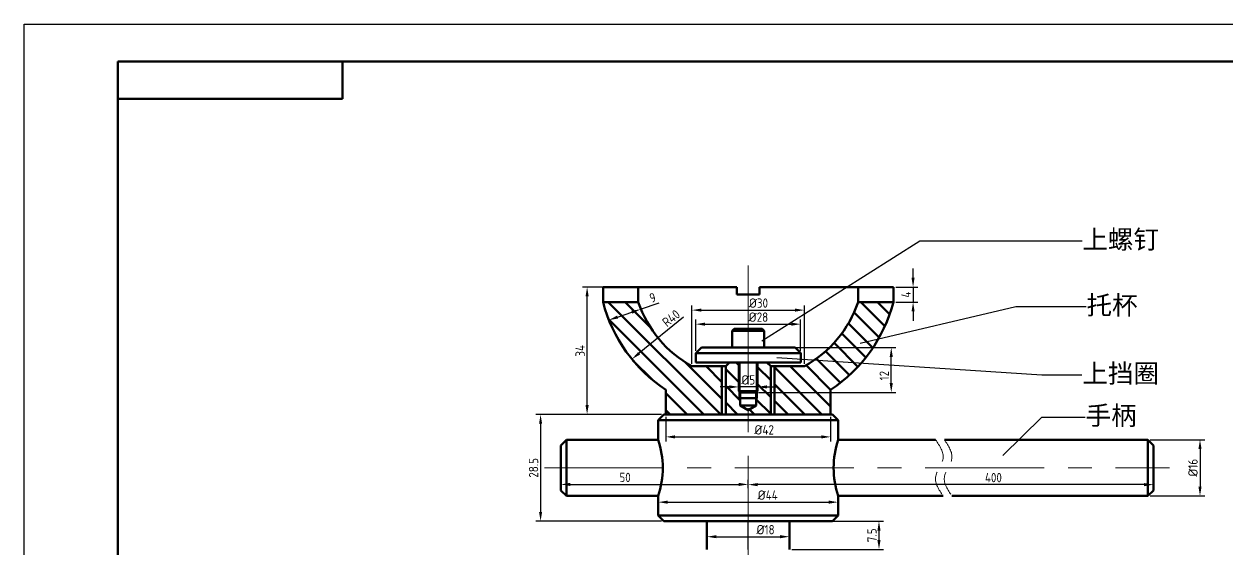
# Model space of a CAD drawing. Header units: inches. Extents: x 1699 to 2293, y 8 to 428.
# Drawn here: x 1698.6 to 2019.6, y 287.7 to 427.8 of the extents above; entities that cross this region are included whole.
import ezdxf
from ezdxf import colors
from ezdxf.entities.mleader import LeaderData, LeaderLine
from ezdxf.enums import TextEntityAlignment as Align
from ezdxf.math import Vec2, Vec3

# ---------------------------------------------------------------- set-up
doc = ezdxf.new("R2010")
doc.units = ezdxf.units.IN
doc.header["$MEASUREMENT"] = 0
doc.linetypes.add('CENTER', pattern=[50.8, 31.75, -6.35, 6.35, -6.35])
doc.linetypes.add('HIDDEN', pattern=[9.525, 6.35, -3.175])
for name, color, linetype, lineweight in [('中心线1', 7, 'CENTER', 20), ('剖面线1', 7, 'Continuous', 50), ('引线层1', 7, 'Continuous', 20), ('文字层', 7, 'Continuous', 20), ('标注层1', 7, 'Continuous', 20), ('粗实线1', 7, 'Continuous', 50), ('粗实线层', 7, 'Continuous', 50), ('细实线1', 7, 'Continuous', 20), ('细实线层', 1, 'Continuous', 25)]:
    doc.layers.add(name, color=color, linetype=linetype, lineweight=lineweight)
doc.styles.get("Standard").update_dxf_attribs({"font": 'gbenor.shx', "bigfont": 'gbcbig.shx'})
doc.dimstyles.new('ISO-25', dxfattribs={"dimtxt": 2.5, "dimasz": 2.5, "dimexe": 1.25, "dimexo": 0.625, "dimtad": 1, "dimdsep": 46, "dimtxsty": 'Standard', "dimcen": 2.5, "dimadec": 0, "dimazin": 0, "dimtfac": 1, "dimtmove": 0, "dimatfit": 3, "dimfxl": 1, "dimarcsym": 0})

# ---------------------------------------------------------------- blocks, each defined once
blk = doc.blocks.new('A2')
at = {"layer": '粗实线层', "color": 7}
for p, q in [((25, 410), (584, 410)), ((25, 10), (25, 410)), ((85, 400), (85, 410)), ((25, 400), (85, 400))]:
    blk.add_line(p, q, dxfattribs=at)
at = {"layer": '细实线层', "color": 7}
for p, q in [((0, 420), (594, 420)), ((0, 0), (0, 420))]:
    blk.add_line(p, q, dxfattribs=at)
at = {"layer": '文字层', "color": 7}
blk.add_attdef('零部件上图号', text='', height=5, rotation=180, dxfattribs=at).set_placement((55, 405), align=Align.MIDDLE_CENTER)
at = {"layer": '文字层', "color": 7, "width": 0.8}
for tag, height, p in [('零件名称', 7, (494.11, 53.75)), ('零部件下图号', 5, (554, 55)), ('零部件名称', 7, (494, 48.5)), ('部件名称', 7, (494.11, 44.23)), ('版本号(V)', 2.5, (559, 35)), ('数量', 2.5, (569, 35)), ('比∶例', 2.5, (579, 35)), ('共张', 2.5, (539, 28.5)), ('第张', 2.5, (569, 28.5)), ('材名称', 5, (494, 24)), ('材料名称', 5, (494, 20.5)), ('料名称', 5, (494, 18)), ('公司(单位、厂家)', 5, (554, 18))]:
    blk.add_attdef(tag, text='', height=height, dxfattribs=at).set_placement(p, align=Align.MIDDLE_CENTER)
at = {"layer": '文字层', "color": 7}
for tag, p in [('S', (528.26, 33.93)), ('A', (538.26, 33.93)), ('B', (548.26, 33.93))]:
    blk.add_attdef(tag, p, '', height=2.5, dxfattribs=at)
blk = doc.blocks.new('*D50')
at = {"layer": 'Defpoints', "color": 0, "transparency": 16777216}
for p in [(1998.46, 316.88), (1998.46, 301.88), (2012.4, 301.88)]:
    blk.add_point(p, dxfattribs=at)
at = {"layer": '标注层1', "color": 0, "lineweight": -2, "transparency": 16777216}
for p, q in [((1999.08, 316.88), (2013.65, 316.88)), ((2012.4, 314.38), (2012.4, 304.38)), ((1999.08, 301.88), (2013.65, 301.88))]:
    blk.add_line(p, q, dxfattribs=at)
at = {"layer": '标注层1', "color": 0, "transparency": 16777216}
for points in [[(2011.98, 314.38), (2012.81, 314.38), (2012.4, 316.88)], [(2011.98, 304.38), (2012.81, 304.38), (2012.4, 301.88)]]:
    blk.add_solid(points, dxfattribs=at)
at = {"layer": '标注层1', "color": 0, "transparency": 16777216, "insert": (2010.52, 309.38), "char_height": 2.5, "width": 4.2738, "attachment_point": 5, "rotation": 90}
blk.add_mtext('{\\fISOCPEUR|b0|i0|c0|p34;%%C}16', dxfattribs=at)
blk = doc.blocks.new('*D51')
at = {"layer": 'Defpoints', "color": 0, "transparency": 16777216}
for p in [(1891.84, 363.63), (1860.81, 338.39)]:
    blk.add_point(p, dxfattribs=at)
at = {"layer": '标注层1', "color": 0, "lineweight": -2, "transparency": 16777216}
blk.add_line((1874.56, 349.58), (1862.75, 339.97), dxfattribs=at)
at = {"layer": '标注层1', "color": 0, "transparency": 16777216}
blk.add_solid([(1862.48, 340.29), (1863.01, 339.65), (1860.81, 338.39)], dxfattribs=at)
at = {"layer": '标注层1', "color": 0, "transparency": 16777216, "insert": (1871.28, 349.32), "char_height": 2.5, "attachment_point": 5, "rotation": 39.1072}
blk.add_mtext('R40', dxfattribs=at)
blk = doc.blocks.new('*D52')
at = {"layer": 'Defpoints', "color": 0, "transparency": 16777216}
for p in [(1848.86, 357.63), (1869.34, 357.63), (1869.34, 323.63)]:
    blk.add_point(p, dxfattribs=at)
at = {"layer": '标注层1', "color": 0, "lineweight": -2, "transparency": 16777216}
for p, q in [((1868.72, 357.63), (1847.61, 357.63)), ((1848.86, 326.13), (1848.86, 355.13)), ((1868.72, 323.63), (1847.61, 323.63))]:
    blk.add_line(p, q, dxfattribs=at)
at = {"layer": '标注层1', "color": 0, "transparency": 16777216}
for points in [[(1848.44, 355.13), (1849.28, 355.13), (1848.86, 357.63)], [(1848.44, 326.13), (1849.28, 326.13), (1848.86, 323.63)]]:
    blk.add_solid(points, dxfattribs=at)
at = {"layer": '标注层1', "color": 0, "transparency": 16777216, "insert": (1846.99, 340.63), "char_height": 2.5, "attachment_point": 5, "rotation": 90}
blk.add_mtext('34', dxfattribs=at)
blk = doc.blocks.new('*D53')
at = {"layer": 'Defpoints', "color": 0, "transparency": 16777216}
for p in [(1915.84, 300.22), (1867.84, 296.63), (1915.84, 296.63)]:
    blk.add_point(p, dxfattribs=at)
at = {"layer": '标注层1', "color": 0, "lineweight": -2, "transparency": 16777216}
for p, q in [((1867.84, 297.25), (1867.84, 301.47)), ((1870.34, 300.22), (1913.34, 300.22)), ((1915.84, 297.25), (1915.84, 301.47))]:
    blk.add_line(p, q, dxfattribs=at)
at = {"layer": '标注层1', "color": 0, "transparency": 16777216}
for points in [[(1870.34, 300.64), (1870.34, 299.81), (1867.84, 300.22)], [(1913.34, 300.64), (1913.34, 299.81), (1915.84, 300.22)]]:
    blk.add_solid(points, dxfattribs=at)
at = {"layer": '标注层1', "color": 0, "transparency": 16777216, "insert": (1897.04, 302.1), "char_height": 2.5, "width": 4.8125, "attachment_point": 5}
blk.add_mtext('{\\fISOCPEUR|b0|i0|c0|p34;%%C}44', dxfattribs=at)
blk = doc.blocks.new('*D54')
at = {"layer": 'Defpoints', "color": 0, "transparency": 16777216}
for p in [(1869.34, 323.63), (1836.44, 295.13), (1869.34, 295.13)]:
    blk.add_point(p, dxfattribs=at)
at = {"layer": '标注层1', "color": 0, "lineweight": -2, "transparency": 16777216}
for p, q in [((1868.72, 323.63), (1835.19, 323.63)), ((1836.44, 321.13), (1836.44, 297.63)), ((1868.72, 295.13), (1835.19, 295.13))]:
    blk.add_line(p, q, dxfattribs=at)
at = {"layer": '标注层1', "color": 0, "transparency": 16777216}
for points in [[(1836.03, 321.13), (1836.86, 321.13), (1836.44, 323.63)], [(1836.03, 297.63), (1836.86, 297.63), (1836.44, 295.13)]]:
    blk.add_solid(points, dxfattribs=at)
at = {"layer": '标注层1', "color": 0, "transparency": 16777216, "insert": (1834.57, 309.38), "char_height": 2.5, "attachment_point": 5, "rotation": 90}
blk.add_mtext('28.5', dxfattribs=at)
blk = doc.blocks.new('*D55')
at = {"layer": 'Defpoints', "color": 0, "transparency": 16777216}
for p in [(1930.57, 357.63), (1930.57, 353.63), (1935.84, 353.63)]:
    blk.add_point(p, dxfattribs=at)
at = {"layer": '标注层1', "color": 0, "lineweight": -2, "transparency": 16777216}
for p, q in [((1935.84, 360.13), (1935.84, 362.63)), ((1931.2, 357.63), (1937.09, 357.63)), ((1935.84, 357.63), (1935.84, 353.63)), ((1931.2, 353.63), (1937.09, 353.63)), ((1935.84, 351.13), (1935.84, 348.63))]:
    blk.add_line(p, q, dxfattribs=at)
at = {"layer": '标注层1', "color": 0, "transparency": 16777216}
for points in [[(1935.42, 360.13), (1936.25, 360.13), (1935.84, 357.63)], [(1935.42, 351.13), (1936.25, 351.13), (1935.84, 353.63)]]:
    blk.add_solid(points, dxfattribs=at)
at = {"layer": '标注层1', "color": 0, "transparency": 16777216, "insert": (1933.96, 355.63), "char_height": 2.5, "attachment_point": 5, "rotation": 90}
blk.add_mtext('4', dxfattribs=at)
blk = doc.blocks.new('*D56')
at = {"layer": 'Defpoints', "color": 0, "transparency": 16777216}
for p in [(1869.84, 323.63), (1913.84, 323.63), (1913.84, 317.65)]:
    blk.add_point(p, dxfattribs=at)
at = {"layer": '标注层1', "color": 0, "lineweight": -2, "transparency": 16777216}
for p, q in [((1869.84, 323), (1869.84, 316.4)), ((1913.84, 323), (1913.84, 316.4)), ((1872.34, 317.65), (1911.34, 317.65))]:
    blk.add_line(p, q, dxfattribs=at)
at = {"layer": '标注层1', "color": 0, "transparency": 16777216}
for points in [[(1872.34, 318.06), (1872.34, 317.23), (1869.84, 317.65)], [(1911.34, 318.06), (1911.34, 317.23), (1913.84, 317.65)]]:
    blk.add_solid(points, dxfattribs=at)
at = {"layer": '标注层1', "color": 0, "transparency": 16777216, "insert": (1896.1, 319.52), "char_height": 2.5, "attachment_point": 5}
blk.add_mtext('{\\fISOCPEUR|b0|i0|c0|p34;%%C}42', dxfattribs=at)
blk = doc.blocks.new('*D57')
at = {"layer": 'Defpoints', "color": 0, "transparency": 16777216}
for p in [(1905.84, 347.73), (1877.84, 340), (1905.84, 340)]:
    blk.add_point(p, dxfattribs=at)
at = {"layer": '标注层1', "color": 0, "lineweight": -2, "transparency": 16777216}
for p, q in [((1877.84, 340.62), (1877.84, 348.98)), ((1880.34, 347.73), (1903.34, 347.73)), ((1905.84, 340.62), (1905.84, 348.98))]:
    blk.add_line(p, q, dxfattribs=at)
at = {"layer": '标注层1', "color": 0, "transparency": 16777216}
for points in [[(1880.34, 348.15), (1880.34, 347.32), (1877.84, 347.73)], [(1903.34, 348.15), (1903.34, 347.32), (1905.84, 347.73)]]:
    blk.add_solid(points, dxfattribs=at)
at = {"layer": '标注层1', "color": 0, "transparency": 16777216, "insert": (1894.56, 349.61), "char_height": 2.5, "attachment_point": 5}
blk.add_mtext('{\\fISOCPEUR|b0|i0|c0|p34;%%C}28', dxfattribs=at)
blk = doc.blocks.new('*D58')
at = {"layer": 'Defpoints', "color": 0, "transparency": 16777216}
for p in [(1889.34, 330.98), (1889.34, 329.87), (1894.34, 329.87)]:
    blk.add_point(p, dxfattribs=at)
at = {"layer": '标注层1', "color": 0, "lineweight": -2, "transparency": 16777216}
for p, q in [((1886.84, 330.98), (1884.34, 330.98)), ((1889.34, 330.5), (1889.34, 332.23)), ((1894.34, 330.98), (1889.34, 330.98)), ((1894.34, 330.5), (1894.34, 332.23)), ((1896.84, 330.98), (1899.34, 330.98))]:
    blk.add_line(p, q, dxfattribs=at)
at = {"layer": '标注层1', "color": 0, "transparency": 16777216}
for points in [[(1886.84, 331.4), (1886.84, 330.56), (1889.34, 330.98)], [(1896.84, 331.4), (1896.84, 330.56), (1894.34, 330.98)]]:
    blk.add_solid(points, dxfattribs=at)
at = {"layer": '标注层1', "color": 0, "transparency": 16777216, "insert": (1891.84, 332.85), "char_height": 2.5, "attachment_point": 5}
blk.add_mtext('{\\fISOCPEUR|b0|i0|c134|p34;%%C}5', dxfattribs=at)
blk = doc.blocks.new('*D59')
at = {"layer": 'Defpoints', "color": 0, "transparency": 16777216}
for p in [(1902.84, 295.13), (1902.84, 287.63), (1926.74, 287.63)]:
    blk.add_point(p, dxfattribs=at)
at = {"layer": '标注层1', "color": 0, "lineweight": -2, "transparency": 16777216}
for p, q in [((1903.47, 295.13), (1927.99, 295.13)), ((1926.74, 292.63), (1926.74, 290.13)), ((1903.47, 287.63), (1927.99, 287.63))]:
    blk.add_line(p, q, dxfattribs=at)
at = {"layer": '标注层1', "color": 0, "transparency": 16777216}
for points in [[(1926.32, 292.63), (1927.16, 292.63), (1926.74, 295.13)], [(1926.32, 290.13), (1927.16, 290.13), (1926.74, 287.63)]]:
    blk.add_solid(points, dxfattribs=at)
at = {"layer": '标注层1', "color": 0, "transparency": 16777216, "insert": (1924.87, 291.38), "char_height": 2.5, "attachment_point": 5, "rotation": 90}
blk.add_mtext('7.5', dxfattribs=at)
blk = doc.blocks.new('*D60')
at = {"layer": 'Defpoints', "color": 0, "transparency": 16777216}
for p in [(1880.84, 295.13), (1902.84, 295.13), (1902.84, 291)]:
    blk.add_point(p, dxfattribs=at)
at = {"layer": '标注层1', "color": 0, "lineweight": -2, "transparency": 16777216}
for p, q in [((1880.84, 294.5), (1880.84, 289.75)), ((1902.84, 294.5), (1902.84, 289.75)), ((1883.34, 291), (1900.34, 291))]:
    blk.add_line(p, q, dxfattribs=at)
at = {"layer": '标注层1', "color": 0, "transparency": 16777216}
for points in [[(1883.34, 291.42), (1883.34, 290.59), (1880.84, 291)], [(1900.34, 291.42), (1900.34, 290.59), (1902.84, 291)]]:
    blk.add_solid(points, dxfattribs=at)
at = {"layer": '标注层1', "color": 0, "transparency": 16777216, "insert": (1896.47, 292.88), "char_height": 2.5, "attachment_point": 5}
blk.add_mtext('{\\fISOCPEUR|b0|i0|c0|p34;%%C}18', dxfattribs=at)
blk = doc.blocks.new('*D75')
at = {"layer": 'Defpoints', "color": 0, "transparency": 16777216}
for p in [(1891.84, 304.95), (1841.84, 303.38), (1891.84, 303.38)]:
    blk.add_point(p, dxfattribs=at)
at = {"layer": '标注层1', "color": 0, "lineweight": -2, "transparency": 16777216}
for p, q in [((1841.84, 304), (1841.84, 306.2)), ((1844.34, 304.95), (1889.34, 304.95)), ((1891.84, 304), (1891.84, 306.2))]:
    blk.add_line(p, q, dxfattribs=at)
at = {"layer": '标注层1', "color": 0, "transparency": 16777216}
for points in [[(1844.34, 305.37), (1844.34, 304.54), (1841.84, 304.95)], [(1889.34, 305.37), (1889.34, 304.54), (1891.84, 304.95)]]:
    blk.add_solid(points, dxfattribs=at)
at = {"layer": '标注层1', "color": 0, "transparency": 16777216, "insert": (1858.99, 306.83), "char_height": 2.5, "attachment_point": 5}
blk.add_mtext('50', dxfattribs=at)
blk = doc.blocks.new('*D76')
at = {"layer": 'Defpoints', "color": 0, "transparency": 16777216}
for p in [(1891.84, 304.9), (1891.84, 303.38), (1999.96, 303.38)]:
    blk.add_point(p, dxfattribs=at)
at = {"layer": '标注层1', "color": 0, "lineweight": -2, "transparency": 16777216}
for p, q in [((1891.84, 304), (1891.84, 306.15)), ((1999.96, 304), (1999.96, 306.15)), ((1997.46, 304.9), (1894.34, 304.9))]:
    blk.add_line(p, q, dxfattribs=at)
at = {"layer": '标注层1', "color": 0, "transparency": 16777216}
for points in [[(1894.34, 305.32), (1894.34, 304.48), (1891.84, 304.9)], [(1997.46, 305.32), (1997.46, 304.48), (1999.96, 304.9)]]:
    blk.add_solid(points, dxfattribs=at)
at = {"layer": '标注层1', "color": 0, "transparency": 16777216, "insert": (1957.27, 306.78), "char_height": 2.5, "attachment_point": 5}
blk.add_mtext('400', dxfattribs=at)
blk = doc.blocks.new('*D77')
at = {"layer": 'Defpoints', "color": 0, "transparency": 16777216}
for p in [(1906.84, 351.48), (1876.84, 336.5), (1906.84, 336.5)]:
    blk.add_point(p, dxfattribs=at)
at = {"layer": '标注层1', "color": 0, "lineweight": -2, "transparency": 16777216}
for p, q in [((1876.84, 337.12), (1876.84, 352.73)), ((1879.34, 351.48), (1904.34, 351.48)), ((1906.84, 337.12), (1906.84, 352.73))]:
    blk.add_line(p, q, dxfattribs=at)
at = {"layer": '标注层1', "color": 0, "transparency": 16777216}
for points in [[(1879.34, 351.9), (1879.34, 351.07), (1876.84, 351.48)], [(1904.34, 351.9), (1904.34, 351.07), (1906.84, 351.48)]]:
    blk.add_solid(points, dxfattribs=at)
at = {"layer": '标注层1', "color": 0, "transparency": 16777216, "insert": (1894.57, 353.36), "char_height": 2.5, "attachment_point": 5}
blk.add_mtext('{\\fISOCPEUR|b0|i0|c134|p34;%%C}30', dxfattribs=at)
blk = doc.blocks.new('*D79')
at = {"layer": 'Defpoints', "color": 0, "transparency": 16777216}
for p in [(1862.5, 353.63), (1853.98, 350.72), (1854.63, 348.82)]:
    blk.add_point(p, dxfattribs=at)
at = {"layer": '标注层1', "color": 0, "lineweight": -2, "transparency": 16777216}
for p, q in [((1863.15, 351.72), (1868.06, 353.39)), ((1854.18, 350.13), (1855.03, 347.64)), ((1857, 349.63), (1860.78, 350.92)), ((1862.7, 353.03), (1863.55, 350.54))]:
    blk.add_line(p, q, dxfattribs=at)
at = {"layer": '标注层1', "color": 0, "transparency": 16777216}
for points in [[(1856.86, 350.02), (1857.13, 349.23), (1854.63, 348.82)], [(1860.65, 351.31), (1860.92, 350.52), (1863.15, 351.72)]]:
    blk.add_solid(points, dxfattribs=at)
at = {"layer": '标注层1', "color": 0, "transparency": 16777216, "insert": (1866.36, 354.8), "char_height": 2.5, "attachment_point": 5, "rotation": 18.8191}
blk.add_mtext('9', dxfattribs=at)
blk = doc.blocks.new('_None')
blk = doc.blocks.new('*D80')
at = {"layer": 'Defpoints', "color": 0, "transparency": 16777216}
for p in [(1893.97, 341.5), (1930.01, 341.5), (1893.97, 329.5)]:
    blk.add_point(p, dxfattribs=at)
at = {"layer": '标注层1', "color": 0, "lineweight": -2, "transparency": 16777216}
for p, q in [((1894.59, 341.5), (1931.26, 341.5)), ((1930.01, 332), (1930.01, 339)), ((1894.59, 329.5), (1931.26, 329.5))]:
    blk.add_line(p, q, dxfattribs=at)
at = {"layer": '标注层1', "color": 0, "transparency": 16777216}
for points in [[(1929.6, 339), (1930.43, 339), (1930.01, 341.5)], [(1929.6, 332), (1930.43, 332), (1930.01, 329.5)]]:
    blk.add_solid(points, dxfattribs=at)
at = {"layer": '标注层1', "color": 0, "transparency": 16777216, "insert": (1928.14, 333.99), "char_height": 2.5, "attachment_point": 5, "rotation": 90}
blk.add_mtext('12', dxfattribs=at)

msp = doc.modelspace()

# ---------------------------------------------------------------- hatches: boundary and pattern name
at = {"layer": '剖面线1'}
h = msp.add_hatch(dxfattribs=at)
h.set_pattern_fill('ANSI31', angle=90)
h.set_pattern_definition([(135, (1615.7456, 58.059), (-2.245064, -2.245064), [])])
h.paths.add_polyline_path([(1884.844, 336.496), (1876.844, 336.496, -0.1864333), (1862.501, 353.625), (1853.114, 353.625, 0.1860408), (1869.844, 330.219), (1869.844, 323.625), (1884.844, 323.625)])
h.paths.add_polyline_path([(1930.574, 353.625), (1921.187, 353.625, -0.1864333), (1906.844, 336.496), (1898.844, 336.496), (1898.844, 323.625), (1913.844, 323.625), (1913.844, 330.219, 0.1860408)])
h.paths.add_polyline_path([(1889.344, 337.496), (1887.344, 337.496), (1886.844, 337.496), (1885.844, 336.496), (1885.844, 323.625), (1891.844, 323.625), (1891.844, 324.769), (1889.719, 325.996), (1889.719, 327.996), (1889.344, 327.996), (1889.344, 329.871)])
h.paths.add_polyline_path([(1897.844, 336.496), (1896.844, 337.496), (1894.344, 337.496), (1894.344, 329.871), (1894.344, 327.996), (1893.969, 327.996), (1893.969, 325.996), (1891.844, 324.769), (1891.844, 323.625), (1897.844, 323.625)])

# ---------------------------------------------------------------- linework, layer by layer
at = {"color": 7}
msp.add_line((1891.844, 287.625), (1891.844, 295.125), dxfattribs=at)
at = {"layer": '中心线1', "color": 7}
for p, q in [((1891.844, 363.377), (1891.844, 70.884)), ((1837.482, 309.375), (2004.222, 309.375))]:
    msp.add_line(p, q, dxfattribs=at)
at = {"layer": '中心线1', "color": 7, "linetype": 'HIDDEN', "end_tangent": (0.7071068, -0.7071068)}
for points in [[(1941.844, 316.875), (1943.844, 311.875), (1941.844, 306.875), (1943.844, 301.875)], [(1944.189, 316.875), (1946.189, 311.875), (1944.189, 306.875), (1946.189, 301.875)]]:
    msp.add_spline(points, degree=3, dxfattribs=at)
at = {"layer": '粗实线1', "color": 7}
for p, q in [((1853.114, 353.625), (1853.114, 357.625)), ((1853.114, 357.625), (1862.501, 357.625)), ((1862.501, 357.625), (1888.844, 357.625)), ((1862.501, 357.625), (1862.501, 353.625)), ((1888.844, 357.625), (1888.844, 355.625)), ((1894.844, 357.625), (1921.187, 357.625)), ((1894.844, 355.625), (1894.844, 357.625)), ((1921.187, 353.625), (1921.187, 357.625)), ((1921.187, 357.625), (1930.574, 357.625)), ((1930.574, 357.625), (1930.574, 353.625)), ((1853.114, 353.625), (1862.501, 353.625)), ((1888.844, 355.625), (1894.844, 355.625)), ((1921.187, 353.625), (1930.574, 353.625)), ((1888.094, 346.496), (1887.594, 345.996)), ((1887.594, 341.496), (1887.594, 345.996)), ((1887.594, 345.996), (1896.094, 345.996)), ((1888.094, 346.496), (1895.594, 346.496)), ((1895.594, 346.496), (1896.094, 345.996)), ((1896.094, 341.496), (1896.094, 345.996)), ((1879.344, 341.496), (1877.844, 339.996)), ((1879.344, 341.496), (1904.344, 341.496)), ((1904.344, 341.496), (1905.844, 339.996)), ((1877.844, 337.496), (1877.844, 339.996)), ((1877.844, 339.996), (1905.844, 339.996)), ((1877.844, 337.496), (1905.844, 337.496)), ((1885.844, 336.496), (1886.844, 337.496)), ((1887.344, 337.496), (1896.344, 337.496)), ((1889.344, 329.871), (1889.344, 337.496)), ((1894.344, 329.871), (1894.344, 337.496)), ((1897.844, 336.496), (1896.844, 337.496)), ((1905.844, 337.496), (1905.844, 339.996)), ((1876.844, 336.496), (1885.844, 336.496)), ((1884.844, 323.625), (1884.844, 336.496)), ((1885.844, 323.625), (1885.844, 336.496)), ((1885.844, 336.496), (1885.844, 336.496)), ((1897.844, 323.625), (1897.844, 336.496)), ((1897.844, 336.496), (1906.844, 336.496)), ((1897.844, 336.496), (1897.844, 336.496)), ((1898.844, 323.625), (1898.844, 336.496)), ((1869.844, 323.625), (1869.844, 330.219)), ((1889.719, 329.496), (1889.344, 329.871)), ((1894.344, 329.871), (1889.344, 329.871)), ((1889.344, 327.996), (1894.344, 327.996)), ((1889.719, 329.496), (1893.969, 329.496)), ((1889.719, 329.496), (1889.719, 325.996)), ((1893.969, 329.496), (1894.344, 329.871)), ((1893.969, 325.996), (1893.969, 329.496)), ((1913.844, 323.625), (1913.844, 330.219)), ((1889.719, 325.996), (1893.969, 325.996)), ((1889.719, 325.996), (1891.844, 324.769)), ((1893.969, 325.996), (1891.844, 324.769)), ((1869.344, 323.625), (1867.844, 322.125)), ((1867.844, 316.875), (1867.844, 322.125)), ((1867.844, 322.125), (1915.844, 322.125)), ((1869.344, 323.625), (1914.344, 323.625)), ((1914.344, 323.625), (1915.844, 322.125)), ((1915.844, 316.875), (1915.844, 322.125)), ((1841.844, 315.375), (1843.344, 316.875)), ((1841.844, 315.375), (1841.844, 303.375)), ((1867.844, 316.875), (1843.344, 316.875)), ((1843.344, 316.875), (1843.344, 301.875)), ((1915.844, 316.875), (1941.844, 316.875)), ((1944.189, 316.875), (1998.457, 316.875)), ((1998.457, 316.875), (1999.957, 315.375)), ((1998.457, 316.875), (1998.457, 301.875)), ((1999.957, 303.375), (1999.957, 315.375)), ((1841.844, 303.375), (1843.344, 301.875)), ((1843.344, 301.875), (1867.844, 301.875)), ((1867.844, 296.625), (1867.844, 301.875)), ((1915.844, 296.625), (1915.844, 301.875)), ((1915.844, 301.875), (1943.844, 301.875)), ((1946.189, 301.875), (1998.457, 301.875)), ((1998.457, 301.875), (1999.957, 303.375)), ((1867.844, 296.625), (1869.344, 295.125)), ((1867.844, 296.625), (1915.844, 296.625)), ((1915.844, 296.625), (1914.344, 295.125)), ((1869.344, 295.125), (1914.344, 295.125)), ((1880.844, 287.625), (1880.844, 295.125)), ((1902.844, 287.625), (1902.844, 295.125))]:
    msp.add_line(p, q, dxfattribs=at)
for centre, radius, start, end in [((1891.844, 363.625), 40, 194.47751, 236.63299), ((1891.844, 363.625), 31, 198.81906, 241.06147), ((1891.844, 363.625), 31, 298.93853, 341.18094), ((1891.844, 363.625), 40, 303.36701, 345.52249), ((1845.046, 309.375), 24, 341.79004, 18.20996), ((1938.642, 309.375), 24, 161.79004, 198.20996)]:
    msp.add_arc(centre, radius, start, end, dxfattribs=at)
at = {"layer": '细实线1', "color": 7}
for p, q in [((1889.719, 329.496), (1889.719, 337.496)), ((1893.969, 329.496), (1893.969, 337.496)), ((1889.344, 329.871), (1889.344, 327.996)), ((1894.344, 329.871), (1894.344, 327.996))]:
    msp.add_line(p, q, dxfattribs=at)

# ---------------------------------------------------------------- block references
at = {"color": 7}
msp.add_blockref('A2', (1698.622, 7.841), dxfattribs=at)

# ---------------------------------------------------------------- dimensions: what is measured, and where the dimension line sits
at = {"layer": '标注层1', "color": 7}
dim = msp.add_radius_dim(center=(1891.844, 363.625), mpoint=(1860.806, 338.394), dimstyle='ISO-25', dxfattribs=at)
dim.commit()
dim.dimension.update_dxf_attribs({"geometry": '*D51', "text_midpoint": (1872.463, 347.87), "dimtype": 164})
for base, p1, p2, picture, middle in [((1935.835, 353.625), (1930.574, 357.625), (1930.574, 353.625), '*D55', (1933.96, 355.625)), ((1848.861, 357.625), (1869.344, 323.625), (1869.344, 357.625), '*D52', (1846.986, 340.625)), ((1836.444, 295.125), (1869.344, 323.625), (1869.344, 295.125), '*D54', (1834.569, 309.375)), ((1926.74, 287.625), (1902.844, 295.125), (1902.844, 287.625), '*D59', (1924.865, 291.375))]:
    dim = msp.add_linear_dim(base=base, p1=p1, p2=p2, angle=90, dimstyle='ISO-25', dxfattribs=at)
    dim.commit()
    dim.dimension.update_dxf_attribs({"geometry": picture, "text_midpoint": middle})
for base, p1, p2, angle, picture, middle, dimtype in [((1854.631, 348.819), (1862.501, 353.625), (1853.983, 350.722), 198.81906, '*D79', (1866.964, 353.022), 161), ((1930.014, 341.496), (1893.969, 329.496), (1893.969, 341.496), 90, '*D80', (1930.014, 333.989), 160)]:
    dim = msp.add_linear_dim(base=base, p1=p1, p2=p2, angle=angle, dimstyle='ISO-25', dxfattribs=at)
    dim.commit()
    dim.dimension.update_dxf_attribs({"geometry": picture, "text_midpoint": middle, "dimtype": dimtype})
for base, p1, p2, text, picture, middle in [((1906.844, 351.482), (1876.844, 336.496), (1906.844, 336.496), '{\\fISOCPEUR|b0|i0|c134|p34;%%C}<>', '*D77', (1894.573, 351.482)), ((1905.844, 347.732), (1877.844, 339.996), (1905.844, 339.996), '{\\fISOCPEUR|b0|i0|c0|p34;%%C}<>', '*D57', (1894.559, 347.732)), ((1913.844, 317.647), (1869.844, 323.625), (1913.844, 323.625), '{\\fISOCPEUR|b0|i0|c0|p34;%%C}42', '*D56', (1896.097, 317.647)), ((1891.844, 304.902), (1999.957, 303.375), (1891.844, 303.375), '400', '*D76', (1957.268, 304.902)), ((1915.844, 300.223), (1867.844, 296.625), (1915.844, 296.625), '{\\fISOCPEUR|b0|i0|c0|p34;%%C}44', '*D53', (1897.045, 300.223)), ((1902.844, 291.002), (1880.844, 295.125), (1902.844, 295.125), '{\\fISOCPEUR|b0|i0|c0|p34;%%C}18', '*D60', (1896.474, 291.002))]:
    dim = msp.add_linear_dim(base=base, p1=p1, p2=p2, text=text, dimstyle='ISO-25', dxfattribs=at)
    dim.commit()
    dim.dimension.update_dxf_attribs({"geometry": picture, "text_midpoint": middle, "dimtype": 160})
dim = msp.add_linear_dim(base=(1889.344, 330.98), p1=(1894.344, 329.871), p2=(1889.344, 329.871), text='{\\fISOCPEUR|b0|i0|c134|p34;%%C}<>', dimstyle='ISO-25', dxfattribs=at)
dim.commit()
dim.dimension.update_dxf_attribs({"geometry": '*D58', "text_midpoint": (1891.844, 332.855)})
dim = msp.add_linear_dim(base=(2012.396, 301.875), p1=(1998.457, 316.875), p2=(1998.457, 301.875), angle=90, text='{\\fISOCPEUR|b0|i0|c0|p34;%%C}16', dimstyle='ISO-25', dxfattribs=at)
dim.commit()
dim.dimension.update_dxf_attribs({"geometry": '*D50', "text_midpoint": (2010.521, 309.375)})
dim = msp.add_linear_dim(base=(1891.844, 304.952), p1=(1841.844, 303.375), p2=(1891.844, 303.375), dimstyle='ISO-25', dxfattribs=at)
dim.commit()
dim.dimension.update_dxf_attribs({"geometry": '*D75', "text_midpoint": (1858.994, 304.952), "dimtype": 160})

# ---------------------------------------------------------------- leaders
at = {"layer": '引线层1', "color": 7}
ml = msp.add_multileader_mtext('Standard', dxfattribs=at)
ml.set_content('{\\fFangSong|b1|i0|c134|p49;上螺钉}', color=7)
ml.set_leader_properties()
ml.set_arrow_properties(name='NONE')
ml.build(insert=Vec2(0, 0))
ml.multileader.update_dxf_attribs({"text_right_attachment_type": 6, "dogleg_length": 0.36, "arrow_head_size": 3})
ctx = ml.context
ctx.base_point, ctx.char_height, ctx.arrow_head_size, ctx.landing_gap_size, ctx.plane_origin = Vec3(1980.92, 369.958), 5, 3, 0.09, Vec3(1895.525, 343.311)
ctx.right_attachment = 6
notes = []
notes.append((ctx, [(0, (1, 1, 0), (1937.658, 369.958), (1, 0), 43.262, [(0, [(1895.525, 343.311)], 0, [])])]))
ctx.mtext.insert, ctx.mtext.flow_direction = Vec3(1981.01, 372.852), 5
ml = msp.add_multileader_mtext('Standard', dxfattribs=at)
ml.set_content('{\\fFangSong|b1|i0|c134|p49;托杯}', color=7)
ml.set_leader_properties()
ml.set_arrow_properties(name='NONE')
ml.build(insert=Vec2(0, 0))
ml.multileader.update_dxf_attribs({"text_right_attachment_type": 6, "dogleg_length": 0.36, "arrow_head_size": 3})
ctx = ml.context
ctx.base_point, ctx.char_height, ctx.arrow_head_size, ctx.landing_gap_size, ctx.plane_origin = Vec3(1982.016, 352.429), 5, 3, 0.09, Vec3(1921.693, 342.632)
ctx.right_attachment = 6
notes.append((ctx, [(0, (1, 1, 0), (1963.262, 352.429), (1, 0), 18.754, [(0, [(1921.693, 342.632)], 0, [])])]))
ctx.mtext.insert, ctx.mtext.flow_direction = Vec3(1982.106, 355.294), 5
ml = msp.add_multileader_mtext('Standard', dxfattribs=at)
ml.set_content('{\\fFangSong|b1|i0|c134|p49;上挡圈}', color=7)
ml.set_leader_properties()
ml.set_arrow_properties(name='NONE')
ml.build(insert=Vec2(0, 0))
ml.multileader.update_dxf_attribs({"text_right_attachment_type": 6, "dogleg_length": 0.36, "arrow_head_size": 3})
ctx = ml.context
ctx.base_point, ctx.char_height, ctx.arrow_head_size, ctx.landing_gap_size, ctx.plane_origin = Vec3(1980.906, 334.203), 5, 3, 0.09, Vec3(1899.447, 338.872)
ctx.right_attachment = 6
notes.append((ctx, [(0, (1, 1, 0), (1970.199, 334.203), (1, 0), 10.707, [(0, [(1899.447, 338.872)], 0, [])])]))
ctx.mtext.insert, ctx.mtext.flow_direction = Vec3(1980.996, 337.082), 5
ml = msp.add_multileader_mtext('Standard', dxfattribs=at)
ml.set_content('{\\fFangSong|b1|i0|c134|p49;手柄}', color=7)
ml.set_leader_properties()
ml.set_arrow_properties(name='NONE')
ml.build(insert=Vec2(0, 0))
ml.multileader.update_dxf_attribs({"text_right_attachment_type": 6, "dogleg_length": 0.36, "arrow_head_size": 3})
ctx = ml.context
ctx.base_point, ctx.char_height, ctx.arrow_head_size, ctx.landing_gap_size, ctx.plane_origin = Vec3(1981.759, 322.944), 5, 3, 0.09, Vec3(1959.811, 312.64)
ctx.right_attachment = 6
notes.append((ctx, [(0, (1, 1, 0), (1970.199, 322.944), (1, 0), 11.561, [(0, [(1959.811, 312.64)], 0, [])])]))
ctx.mtext.insert, ctx.mtext.flow_direction = Vec3(1981.849, 325.851), 5
for ctx, leaders in notes:
    for number, flags, end, landing, length, lines in leaders:
        leader = LeaderData()
        leader.index, (leader.has_last_leader_line, leader.has_dogleg_vector, leader.attachment_direction) = number, flags
        leader.last_leader_point, leader.dogleg_vector, leader.dogleg_length = Vec3(end), Vec3(landing), length
        for number, points, colour, breaks in lines:
            line = LeaderLine()
            line.index, line.vertices, line.color, line.breaks = number, Vec3.list(points), colors.encode_raw_color(colour), breaks
            leader.lines.append(line)
        ctx.leaders.append(leader)

doc.saveas('drawing.dxf')
